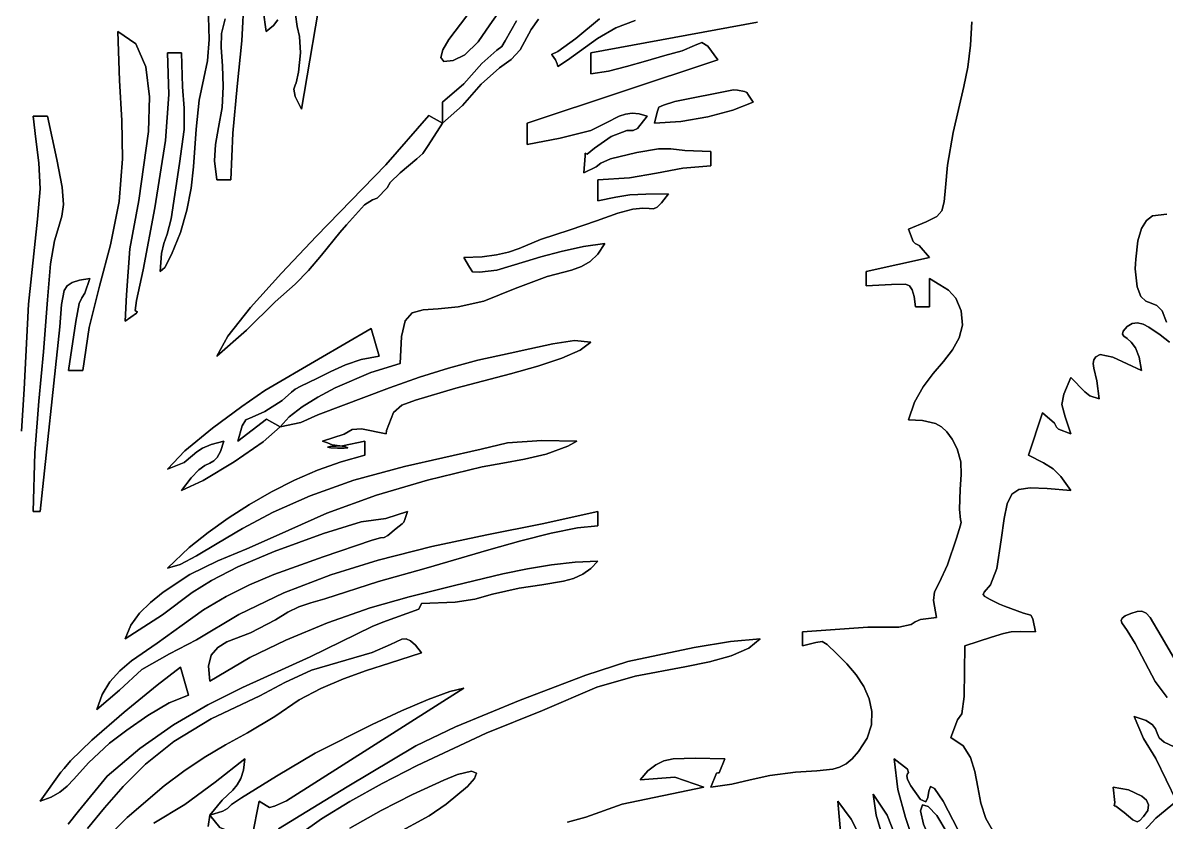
# Model space of a CAD drawing. Extents: x -7.8 to 4, y -2.2 to 5.8.
# Drawn here: x -6.3743 to -5.9861, y 4.7413 to 5.0126 of the extents above; entities that cross this region are included whole.
import ezdxf

# ---------------------------------------------------------------- set-up
doc = ezdxf.new("R2010")
doc.units = 0
doc.layers.add('LAYER_1', color=7, linetype='CONTINUOUS')

msp = doc.modelspace()

# ---------------------------------------------------------------- linework, layer by layer
at = {"layer": 'LAYER_1'}
for points in [[(-6.27215, 5.02801), (-6.27972, 4.98328), (-6.2819, 4.98752), (-6.28231, 4.99002), (-6.28186, 4.99137), (-6.28148, 4.99217), (-6.28068, 4.99578), (-6.28003, 5.00241), (-6.2804, 5.00793), (-6.28118, 5.01134), (-6.28172, 5.01541)], [(-6.29918, 5.02174), (-6.29998, 5.00652), (-6.30152, 4.99094), (-6.30301, 4.97515), (-6.30368, 4.95931), (-6.30847, 4.95931), (-6.30924, 4.9657), (-6.30886, 4.97129), (-6.30783, 4.97704), (-6.30666, 4.98389), (-6.30626, 4.99097), (-6.30658, 4.99794), (-6.307, 5.00415), (-6.30691, 5.00894), (-6.30557, 5.01393)], [(-6.2105, 5.01924), (-6.21572, 5.01191), (-6.21975, 5.00611), (-6.22423, 5.00172), (-6.22821, 4.99981), (-6.23143, 4.99948), (-6.23244, 5.0008), (-6.23171, 5.00339), (-6.22969, 5.00687), (-6.22355, 5.01492)], [(-6.31141, 5.01846), (-6.31107, 5.00694), (-6.31167, 4.99967), (-6.31291, 4.99378), (-6.31449, 4.98636), (-6.31542, 4.97652), (-6.31632, 4.96365), (-6.31721, 4.95648), (-6.31864, 4.94903), (-6.32078, 4.94145), (-6.32382, 4.93392), (-6.32609, 4.92958), (-6.32765, 4.92816), (-6.32726, 4.93425), (-6.32648, 4.93768), (-6.32536, 4.94081), (-6.32393, 4.94602), (-6.32114, 4.96482), (-6.31957, 4.97638), (-6.3195, 4.98358), (-6.32007, 4.99081), (-6.32046, 5.00244), (-6.32525, 5.00244), (-6.32474, 4.98826), (-6.3259, 4.97261), (-6.3295, 4.94982), (-6.33345, 4.92876), (-6.33571, 4.91833), (-6.33615, 4.91498), (-6.33536, 4.9144), (-6.33572, 4.91405), (-6.33963, 4.91138), (-6.33915, 4.92023), (-6.33796, 4.93592), (-6.33494, 4.95224), (-6.33169, 4.9757), (-6.33135, 4.98741), (-6.33259, 4.99769), (-6.33597, 5.00546), (-6.34202, 5.00963), (-6.34154, 4.993), (-6.3407, 4.97939), (-6.34043, 4.96646), (-6.34163, 4.95189), (-6.34451, 4.93727), (-6.34824, 4.92321), (-6.35176, 4.90917), (-6.354, 4.89461), (-6.3588, 4.89461), (-6.35628, 4.91126), (-6.35521, 4.91736), (-6.35434, 4.91929), (-6.35328, 4.92083), (-6.35161, 4.92576), (-6.35508, 4.92522), (-6.35756, 4.92444), (-6.35923, 4.9233), (-6.36027, 4.92174), (-6.3612, 4.91697), (-6.3618, 4.9094), (-6.36838, 4.84668), (-6.37078, 4.84668), (-6.37023, 4.8666), (-6.36891, 4.88413), (-6.36733, 4.9009), (-6.366, 4.91859), (-6.36492, 4.93082), (-6.36352, 4.93856), (-6.36212, 4.94341), (-6.36103, 4.94698), (-6.36056, 4.9509), (-6.36102, 4.95678), (-6.36272, 4.96624), (-6.36598, 4.98088), (-6.37078, 4.98088), (-6.36985, 4.97305), (-6.36885, 4.96504), (-6.36845, 4.95621), (-6.36932, 4.94591), (-6.37235, 4.91708), (-6.37391, 4.88826), (-6.37474, 4.87398)], [(-6.2877, 5.01356), (-6.28926, 5.01167), (-6.2917, 5.00963), (-6.29267, 5.01687)], [(-6.35893, 4.74061), (-6.35541, 4.74504), (-6.34569, 4.75689), (-6.33465, 4.76632), (-6.3232, 4.7743), (-6.31152, 4.78111), (-6.29977, 4.78704), (-6.27681, 4.7974), (-6.25576, 4.80766), (-6.2521, 4.80922), (-6.23985, 4.8136), (-6.23898, 4.81553), (-6.22749, 4.81593), (-6.22081, 4.81702), (-6.21491, 4.81866), (-6.20579, 4.82068), (-6.19808, 4.8218), (-6.19072, 4.82305), (-6.18733, 4.82403), (-6.18422, 4.82542), (-6.18144, 4.82734), (-6.17907, 4.82991), (-6.1868, 4.82958), (-6.19482, 4.82868), (-6.20302, 4.82731), (-6.21131, 4.82561), (-6.22771, 4.82166), (-6.24317, 4.81777), (-6.25643, 4.81398), (-6.27093, 4.80889), (-6.28507, 4.80309), (-6.29729, 4.79716), (-6.31087, 4.78917), (-6.31132, 4.79428), (-6.31032, 4.79796), (-6.30814, 4.80057), (-6.30503, 4.80247), (-6.29706, 4.80551), (-6.28848, 4.80992), (-6.28435, 4.81261), (-6.28056, 4.8144), (-6.27654, 4.81576), (-6.27174, 4.81714), (-6.25359, 4.82295), (-6.23741, 4.82746), (-6.21614, 4.83372), (-6.20522, 4.83675), (-6.19497, 4.83932), (-6.18604, 4.84113), (-6.17907, 4.84189), (-6.17907, 4.84668), (-6.19796, 4.84258), (-6.21678, 4.83877), (-6.23541, 4.83481), (-6.2537, 4.83026), (-6.26978, 4.82525), (-6.28567, 4.81909), (-6.30098, 4.81174), (-6.3153, 4.80319), (-6.3245, 4.79843), (-6.33393, 4.79306), (-6.34155, 4.78614), (-6.34921, 4.77958), (-6.34744, 4.78457), (-6.34474, 4.78889), (-6.34133, 4.79267), (-6.33738, 4.79605), (-6.32869, 4.8021), (-6.32022, 4.80811), (-6.31298, 4.81337), (-6.30533, 4.81791), (-6.29736, 4.82185), (-6.28915, 4.82531), (-6.27238, 4.83134), (-6.2557, 4.83703), (-6.25291, 4.8378), (-6.25165, 4.83794), (-6.25039, 4.83861), (-6.24761, 4.84094), (-6.24558, 4.84257), (-6.24491, 4.84312), (-6.24463, 4.84401), (-6.24377, 4.84668), (-6.25102, 4.8444), (-6.25948, 4.84322), (-6.27226, 4.83923), (-6.289, 4.83313), (-6.30134, 4.8279), (-6.31029, 4.82333), (-6.31687, 4.81922), (-6.32693, 4.81163), (-6.33963, 4.80355), (-6.33768, 4.8082), (-6.3347, 4.81223), (-6.33095, 4.81587), (-6.3267, 4.81937), (-6.3176, 4.8254), (-6.30809, 4.82999), (-6.29827, 4.83405), (-6.28827, 4.83846), (-6.27106, 4.84615), (-6.25423, 4.85228), (-6.23694, 4.85734), (-6.21835, 4.86184), (-6.2113, 4.86318), (-6.204, 4.86447), (-6.19661, 4.8662), (-6.18929, 4.86888), (-6.18626, 4.87065), (-6.19807, 4.8708), (-6.20974, 4.87), (-6.21871, 4.86785), (-6.2447, 4.86199), (-6.26198, 4.85738), (-6.27677, 4.85207), (-6.28928, 4.84646), (-6.29973, 4.84094), (-6.30834, 4.83589), (-6.31532, 4.83171), (-6.32088, 4.82878), (-6.32525, 4.82751), (-6.3179, 4.83454), (-6.31143, 4.83961), (-6.30456, 4.8445), (-6.29735, 4.84914), (-6.28984, 4.85344), (-6.28211, 4.85735), (-6.27422, 4.86077), (-6.26621, 4.86363), (-6.25815, 4.86585), (-6.25815, 4.87065), (-6.26581, 4.86896), (-6.26997, 4.86879), (-6.27091, 4.86858), (-6.26971, 4.86837), (-6.26744, 4.86824), (-6.26519, 4.86822), (-6.26403, 4.86837), (-6.26504, 4.86875), (-6.26928, 4.86941), (-6.27092, 4.86998), (-6.27253, 4.87065), (-6.26524, 4.87303), (-6.26245, 4.87461), (-6.25931, 4.8748), (-6.25096, 4.87304), (-6.25083, 4.87424), (-6.24848, 4.88028), (-6.24559, 4.88278), (-6.24095, 4.88448), (-6.22736, 4.88863), (-6.20873, 4.89346), (-6.19948, 4.89606), (-6.19133, 4.89873), (-6.18507, 4.90145), (-6.18147, 4.90419), (-6.18696, 4.90474), (-6.19435, 4.90365), (-6.20215, 4.9019), (-6.20884, 4.90042), (-6.21978, 4.89812), (-6.22982, 4.89541), (-6.23962, 4.89227), (-6.24983, 4.88869), (-6.27419, 4.8795), (-6.27991, 4.87695), (-6.28691, 4.87544), (-6.28386, 4.87885), (-6.2795, 4.88226), (-6.27418, 4.88557), (-6.26828, 4.88867), (-6.2562, 4.89385), (-6.24617, 4.897), (-6.24578, 4.90607), (-6.24449, 4.91146), (-6.24211, 4.91418), (-6.23844, 4.91521), (-6.2333, 4.91556), (-6.22648, 4.9162), (-6.21782, 4.91815), (-6.20711, 4.92239), (-6.19626, 4.92652), (-6.18802, 4.92869), (-6.18467, 4.92986), (-6.18172, 4.93154), (-6.17908, 4.93406), (-6.17667, 4.93774), (-6.184, 4.93669), (-6.19155, 4.93499), (-6.19841, 4.93311), (-6.20369, 4.93154), (-6.21333, 4.92861), (-6.21925, 4.92791), (-6.22161, 4.92811), (-6.22264, 4.92965), (-6.2246, 4.93295), (-6.2184, 4.93317), (-6.21346, 4.9338), (-6.20941, 4.93477), (-6.20583, 4.93601), (-6.19856, 4.93904), (-6.18847, 4.94235), (-6.1795, 4.94536), (-6.17226, 4.94803), (-6.16722, 4.94929), (-6.16386, 4.94963), (-6.1617, 4.94953), (-6.16024, 4.94948), (-6.15899, 4.94997), (-6.15744, 4.95149), (-6.15511, 4.95452), (-6.16283, 4.95447), (-6.16818, 4.95418), (-6.17298, 4.95346), (-6.17907, 4.95212), (-6.17907, 4.95931), (-6.16838, 4.96002), (-6.15913, 4.96159), (-6.15026, 4.96322), (-6.14073, 4.9641), (-6.14073, 4.9689), (-6.14958, 4.96924), (-6.15431, 4.9698), (-6.15853, 4.96981), (-6.16586, 4.96856), (-6.17478, 4.96638), (-6.17802, 4.96498), (-6.17967, 4.96365), (-6.18386, 4.96171), (-6.18342, 4.96747), (-6.18339, 4.96839), (-6.18268, 4.96805), (-6.18019, 4.97002), (-6.17456, 4.97398), (-6.16927, 4.97603), (-6.1671, 4.97601), (-6.16559, 4.9767), (-6.1623, 4.98088), (-6.16502, 4.98172), (-6.16745, 4.98192), (-6.16969, 4.98159), (-6.17183, 4.98086), (-6.17622, 4.97861), (-6.18144, 4.97609), (-6.19191, 4.97338), (-6.20304, 4.97129), (-6.20304, 4.97848), (-6.13833, 5.00005), (-6.14171, 5.00468), (-6.14381, 5.00585), (-6.14622, 5.00488), (-6.15051, 5.00307), (-6.15635, 5.00144), (-6.16295, 4.9996), (-6.16931, 4.99774), (-6.17547, 4.99618), (-6.18147, 4.99526), (-6.18147, 5.00244), (-6.12483, 5.01282)], [(-6.19923, 5.01384), (-6.20174, 5.01026), (-6.20548, 5.00342), (-6.20855, 5.00014), (-6.21245, 4.99728), (-6.21869, 4.99174), (-6.22506, 4.98456), (-6.23179, 4.97848), (-6.23179, 4.97848), (-6.23179, 4.98567), (-6.22461, 4.99183), (-6.21848, 4.99872), (-6.21337, 5.00335), (-6.21174, 5.00451), (-6.21055, 5.00642), (-6.20672, 5.01331)], [(-6.16646, 5.01335), (-6.17294, 5.01091), (-6.17915, 5.00727), (-6.18938, 4.99991), (-6.19272, 4.9978), (-6.19285, 4.99861), (-6.19345, 5.00005), (-6.19461, 5.00166), (-6.19486, 5.0018), (-6.19269, 5.00287), (-6.18657, 5.00727), (-6.17851, 5.01388)], [(-6.05215, 5.01294), (-6.05257, 5.005), (-6.05349, 4.99757), (-6.05487, 4.99094), (-6.05848, 4.97541), (-6.06032, 4.96427), (-6.06109, 4.95669), (-6.06149, 4.95182), (-6.06224, 4.94881), (-6.06404, 4.94683), (-6.0676, 4.94502), (-6.07363, 4.94254), (-6.07203, 4.93837), (-6.07132, 4.9377), (-6.06996, 4.93706), (-6.06644, 4.93295), (-6.07722, 4.93056), (-6.08801, 4.92816), (-6.08801, 4.92337), (-6.07941, 4.92381), (-6.07461, 4.92394), (-6.07323, 4.92334), (-6.07232, 4.92199), (-6.07171, 4.91968), (-6.07124, 4.91618), (-6.06644, 4.91618), (-6.06644, 4.92576), (-6.063, 4.92371), (-6.06001, 4.92181), (-6.05757, 4.91917), (-6.05578, 4.91487), (-6.0553, 4.90997), (-6.05641, 4.90563), (-6.0587, 4.90161), (-6.06177, 4.89767), (-6.0652, 4.89356), (-6.06859, 4.88905), (-6.07154, 4.88389), (-6.07363, 4.87783), (-6.06881, 4.87764), (-6.06447, 4.87661), (-6.06246, 4.87546), (-6.06056, 4.87374), (-6.05877, 4.87129), (-6.05707, 4.86801), (-6.05581, 4.8636), (-6.05571, 4.85925), (-6.05609, 4.85415), (-6.05626, 4.84752), (-6.05597, 4.84388), (-6.05571, 4.84311), (-6.056, 4.84207), (-6.05737, 4.83763), (-6.06041, 4.82862), (-6.06318, 4.82247), (-6.06476, 4.81943), (-6.06508, 4.81651), (-6.06405, 4.81074), (-6.06954, 4.81002), (-6.07135, 4.80926), (-6.07273, 4.80843), (-6.07689, 4.80748), (-6.08742, 4.80748), (-6.10957, 4.80594), (-6.10957, 4.80115), (-6.1051, 4.80228), (-6.10298, 4.8026), (-6.10128, 4.80154), (-6.09804, 4.7985), (-6.0945, 4.79501), (-6.09135, 4.79126), (-6.08878, 4.7873), (-6.08696, 4.78314), (-6.08605, 4.77881), (-6.08623, 4.77437), (-6.08767, 4.76982), (-6.09054, 4.76522), (-6.0927, 4.76281), (-6.09482, 4.76111), (-6.09699, 4.75998), (-6.09931, 4.75929), (-6.10479, 4.7587), (-6.11202, 4.75826), (-6.12065, 4.75711), (-6.12734, 4.75565), (-6.13355, 4.75423), (-6.14073, 4.75322), (-6.13881, 4.75796), (-6.13833, 4.75802), (-6.13786, 4.75807), (-6.13594, 4.76281), (-6.14607, 4.76304), (-6.15357, 4.76281), (-6.15665, 4.76211), (-6.15944, 4.76079), (-6.16208, 4.75869), (-6.16469, 4.75562), (-6.15291, 4.75654), (-6.14313, 4.75322), (-6.17084, 4.74739), (-6.18321, 4.74298), (-6.18941, 4.74126)], [(-5.98598, 4.911), (-5.98747, 4.91485), (-5.98926, 4.91668), (-5.99119, 4.91746), (-5.99306, 4.91813), (-5.9947, 4.91966), (-5.99594, 4.923), (-5.99661, 4.92911), (-5.99656, 4.93076), (-5.99645, 4.93239), (-5.99645, 4.93239), (-5.99572, 4.93854), (-5.99449, 4.94281), (-5.99283, 4.94554), (-5.9908, 4.94704), (-5.98586, 4.94769)], [(-6.04459, 4.73783), (-6.04739, 4.7425), (-6.04903, 4.74772), (-6.05006, 4.75315), (-6.05104, 4.75844), (-6.05253, 4.76324), (-6.05508, 4.76721), (-6.05925, 4.77), (-6.05693, 4.77597), (-6.05546, 4.77805), (-6.05469, 4.78389), (-6.05446, 4.80115), (-6.04545, 4.80404), (-6.04133, 4.8053), (-6.03872, 4.80585), (-6.03574, 4.80597), (-6.0305, 4.80594), (-6.03144, 4.81029), (-6.03211, 4.8116), (-6.0346, 4.81226), (-6.041, 4.81461), (-6.04269, 4.81533), (-6.04594, 4.81685), (-6.0477, 4.81786), (-6.04827, 4.81861), (-6.04794, 4.81937), (-6.04579, 4.82188), (-6.04365, 4.82743), (-6.04214, 4.83717), (-6.04111, 4.84437), (-6.04007, 4.84938), (-6.03857, 4.85256), (-6.03613, 4.85424), (-6.03229, 4.85479), (-6.02657, 4.85455), (-6.01852, 4.85387), (-6.02187, 4.85856), (-6.02454, 4.86123), (-6.02779, 4.86322), (-6.03289, 4.86585), (-6.0281, 4.88023), (-6.024, 4.87671), (-6.02335, 4.87536), (-6.02268, 4.87465), (-6.01852, 4.87304), (-6.02044, 4.87881), (-6.02152, 4.883), (-6.02091, 4.88652), (-6.01852, 4.89221), (-6.0138, 4.88734), (-6.01208, 4.88594), (-6.00893, 4.88502), (-6.00966, 4.89109), (-6.01068, 4.8954), (-6.0109, 4.89699), (-6.01072, 4.89826), (-6.00998, 4.89926), (-6.00852, 4.9), (-6.0042, 4.89916), (-5.99455, 4.89461), (-5.99532, 4.89915), (-5.99656, 4.90225), (-5.998, 4.90423), (-5.99939, 4.90545), (-6.00048, 4.90624), (-6.00101, 4.90696), (-6.00071, 4.90794), (-5.99933, 4.90953), (-5.99769, 4.91057), (-5.99588, 4.91076), (-5.99396, 4.91028), (-5.992, 4.90931), (-5.98819, 4.90664), (-5.98496, 4.90419)], [(-5.9811, 4.79304), (-5.98779, 4.80447), (-5.99156, 4.81073), (-5.99296, 4.81226), (-5.99436, 4.81291), (-5.99601, 4.81282), (-5.99815, 4.81212), (-6.00005, 4.81128), (-6.00111, 4.81054), (-6.00143, 4.80978), (-6.00117, 4.80889), (-5.99933, 4.80631), (-5.99662, 4.8019), (-5.98984, 4.78909), (-5.98576, 4.78358)], [(-6.35081, 4.73086), (-6.33894, 4.74283), (-6.32631, 4.75365), (-6.31965, 4.75861), (-6.31274, 4.76325), (-6.30555, 4.76757), (-6.29807, 4.77157), (-6.28874, 4.77721), (-6.28053, 4.7828), (-6.27314, 4.78667), (-6.26544, 4.78997), (-6.25761, 4.79278), (-6.24981, 4.7952), (-6.23898, 4.79876), (-6.241, 4.80132), (-6.24267, 4.80284), (-6.24416, 4.80347), (-6.24567, 4.80338), (-6.2495, 4.80162), (-6.25568, 4.79884), (-6.27629, 4.79293), (-6.28533, 4.78864), (-6.29386, 4.78414), (-6.31035, 4.77641), (-6.32303, 4.76864), (-6.33272, 4.76093), (-6.34029, 4.75339), (-6.34656, 4.74611), (-6.35237, 4.7392)], [(-6.28033, 4.73706), (-6.27287, 4.74244), (-6.26332, 4.74831), (-6.25231, 4.75441), (-6.24049, 4.76048), (-6.21696, 4.77147), (-6.19789, 4.77923), (-6.17941, 4.78711), (-6.16637, 4.79086), (-6.14954, 4.79399), (-6.14122, 4.79572), (-6.13378, 4.79779), (-6.12783, 4.80034), (-6.12395, 4.80355), (-6.13405, 4.80266), (-6.14639, 4.80054), (-6.15876, 4.79799), (-6.16892, 4.79579), (-6.18319, 4.79118), (-6.20541, 4.7827), (-6.2274, 4.7736), (-6.24093, 4.76716), (-6.26422, 4.7533), (-6.28746, 4.73907)], [(-5.98343, 4.76683), (-5.98676, 4.76841), (-5.98845, 4.76994), (-5.98921, 4.77145), (-5.98974, 4.77293), (-5.99074, 4.77437), (-5.99291, 4.77579), (-5.99695, 4.77719), (-5.99383, 4.76974), (-5.98961, 4.76295), (-5.98257, 4.74843), (-5.98968, 4.74266), (-5.99622, 4.73554)], [(-6.31139, 4.73977), (-6.31087, 4.74364), (-6.30663, 4.74872), (-6.30302, 4.75215), (-6.30154, 4.75392), (-6.30034, 4.75611), (-6.29944, 4.75898), (-6.29889, 4.76281), (-6.30904, 4.75485), (-6.31931, 4.74729), (-6.32983, 4.74094)], [(-6.07152, 4.73369), (-6.07461, 4.74285), (-6.0772, 4.7524), (-6.07843, 4.76281), (-6.07394, 4.75927), (-6.07356, 4.75814), (-6.07394, 4.75774), (-6.07421, 4.75705), (-6.07398, 4.75578), (-6.07287, 4.75363), (-6.06952, 4.74902), (-6.06778, 4.74819), (-6.06706, 4.74963), (-6.06673, 4.75186), (-6.06617, 4.75339), (-6.06476, 4.75272), (-6.06187, 4.74837), (-6.05691, 4.73884)], [(-6.2597, 4.73081), (-6.23633, 4.74339), (-6.23056, 4.74743), (-6.22336, 4.75344), (-6.22095, 4.7561), (-6.22024, 4.75796), (-6.22194, 4.75857), (-6.22671, 4.7575), (-6.23137, 4.75556), (-6.24204, 4.75066), (-6.25271, 4.74523), (-6.26326, 4.73927)], [(-6.09658, 4.73672), (-6.09759, 4.74843), (-6.09307, 4.74236), (-6.08748, 4.73155)], [(-6.08269, 4.73717), (-6.08455, 4.74371), (-6.08561, 4.75083), (-6.08082, 4.74364), (-6.07815, 4.73672)]]:
    msp.add_lwpolyline(points, dxfattribs=at)
at = {"layer": 'LAYER_1', "color": 7}
for points in [[(-6.28172, 5.01541), (-6.28118, 5.01134), (-6.2804, 5.00793), (-6.28003, 5.00241), (-6.28068, 4.99578), (-6.28148, 4.99217), (-6.28186, 4.99137), (-6.28231, 4.99002), (-6.2819, 4.98752), (-6.27972, 4.98328), (-6.27215, 5.02801)], [(-6.30557, 5.01393), (-6.30691, 5.00894), (-6.307, 5.00415), (-6.30658, 4.99794), (-6.30626, 4.99097), (-6.30666, 4.98389), (-6.30783, 4.97704), (-6.30886, 4.97129), (-6.30924, 4.9657), (-6.30847, 4.95931), (-6.30368, 4.95931), (-6.30301, 4.97515), (-6.30152, 4.99094), (-6.29998, 5.00652), (-6.29918, 5.02174)], [(-6.22355, 5.01492), (-6.22969, 5.00687), (-6.23171, 5.00339), (-6.23244, 5.0008), (-6.23143, 4.99948), (-6.22821, 4.99981), (-6.22423, 5.00172), (-6.21975, 5.00611), (-6.21572, 5.01191), (-6.2105, 5.01924)], [(-6.37474, 4.87398), (-6.37391, 4.88826), (-6.37235, 4.91708), (-6.36932, 4.94591), (-6.36845, 4.95621), (-6.36885, 4.96504), (-6.36985, 4.97305), (-6.37078, 4.98088), (-6.36598, 4.98088), (-6.36272, 4.96624), (-6.36102, 4.95678), (-6.36056, 4.9509), (-6.36103, 4.94698), (-6.36212, 4.94341), (-6.36352, 4.93856), (-6.36492, 4.93082), (-6.366, 4.91859), (-6.36733, 4.9009), (-6.36891, 4.88413), (-6.37023, 4.8666), (-6.37078, 4.84668), (-6.36838, 4.84668), (-6.3618, 4.9094), (-6.3612, 4.91697), (-6.36027, 4.92174), (-6.35923, 4.9233), (-6.35756, 4.92444), (-6.35508, 4.92522), (-6.35161, 4.92576), (-6.35328, 4.92083), (-6.35434, 4.91929), (-6.35521, 4.91736), (-6.35628, 4.91126), (-6.3588, 4.89461), (-6.354, 4.89461), (-6.35176, 4.90917), (-6.34824, 4.92321), (-6.34451, 4.93727), (-6.34163, 4.95189), (-6.34043, 4.96646), (-6.3407, 4.97939), (-6.34154, 4.993), (-6.34202, 5.00963), (-6.33597, 5.00546), (-6.33259, 4.99769), (-6.33135, 4.98741), (-6.33169, 4.9757), (-6.33494, 4.95224), (-6.33796, 4.93592), (-6.33915, 4.92023), (-6.33963, 4.91138), (-6.33572, 4.91405), (-6.33536, 4.9144), (-6.33615, 4.91498), (-6.33571, 4.91833), (-6.33345, 4.92876), (-6.3295, 4.94982), (-6.3259, 4.97261), (-6.32474, 4.98826), (-6.32525, 5.00244), (-6.32046, 5.00244), (-6.32007, 4.99081), (-6.3195, 4.98358), (-6.31957, 4.97638), (-6.32114, 4.96482), (-6.32393, 4.94602), (-6.32536, 4.94081), (-6.32648, 4.93768), (-6.32726, 4.93425), (-6.32765, 4.92816), (-6.32609, 4.92958), (-6.32382, 4.93392), (-6.32078, 4.94145), (-6.31864, 4.94903), (-6.31721, 4.95648), (-6.31632, 4.96365), (-6.31542, 4.97652), (-6.31449, 4.98636), (-6.31291, 4.99378), (-6.31167, 4.99967), (-6.31107, 5.00694), (-6.31141, 5.01846)], [(-6.29267, 5.01687), (-6.2917, 5.00963), (-6.28926, 5.01167), (-6.2877, 5.01356)], [(-6.12483, 5.01282), (-6.18147, 5.00244), (-6.18147, 4.99526), (-6.17547, 4.99618), (-6.16931, 4.99774), (-6.16295, 4.9996), (-6.15635, 5.00144), (-6.15051, 5.00307), (-6.14622, 5.00488), (-6.14381, 5.00585), (-6.14171, 5.00468), (-6.13833, 5.00005), (-6.20304, 4.97848), (-6.20304, 4.97129), (-6.19191, 4.97338), (-6.18144, 4.97609), (-6.17622, 4.97861), (-6.17183, 4.98086), (-6.16969, 4.98159), (-6.16745, 4.98192), (-6.16502, 4.98172), (-6.1623, 4.98088), (-6.16559, 4.9767), (-6.1671, 4.97601), (-6.16927, 4.97603), (-6.17456, 4.97398), (-6.18019, 4.97002), (-6.18268, 4.96805), (-6.18339, 4.96839), (-6.18342, 4.96747), (-6.18386, 4.96171), (-6.17967, 4.96365), (-6.17802, 4.96498), (-6.17478, 4.96638), (-6.16586, 4.96856), (-6.15853, 4.96981), (-6.15431, 4.9698), (-6.14958, 4.96924), (-6.14073, 4.9689), (-6.14073, 4.9641), (-6.15026, 4.96322), (-6.15913, 4.96159), (-6.16838, 4.96002), (-6.17907, 4.95931), (-6.17907, 4.95212), (-6.17298, 4.95346), (-6.16818, 4.95418), (-6.16283, 4.95447), (-6.15511, 4.95452), (-6.15744, 4.95149), (-6.15899, 4.94997), (-6.16024, 4.94948), (-6.1617, 4.94953), (-6.16386, 4.94963), (-6.16722, 4.94929), (-6.17226, 4.94803), (-6.1795, 4.94536), (-6.18847, 4.94235), (-6.19856, 4.93904), (-6.20583, 4.93601), (-6.20941, 4.93477), (-6.21346, 4.9338), (-6.2184, 4.93317), (-6.2246, 4.93295), (-6.22264, 4.92965), (-6.22161, 4.92811), (-6.21925, 4.92791), (-6.21333, 4.92861), (-6.20369, 4.93154), (-6.19841, 4.93311), (-6.19155, 4.93499), (-6.184, 4.93669), (-6.17667, 4.93774), (-6.17908, 4.93406), (-6.18172, 4.93154), (-6.18467, 4.92986), (-6.18802, 4.92869), (-6.19626, 4.92652), (-6.20711, 4.92239), (-6.21782, 4.91815), (-6.22648, 4.9162), (-6.2333, 4.91556), (-6.23844, 4.91521), (-6.24211, 4.91418), (-6.24449, 4.91146), (-6.24578, 4.90607), (-6.24617, 4.897), (-6.2562, 4.89385), (-6.26828, 4.88867), (-6.27418, 4.88557), (-6.2795, 4.88226), (-6.28386, 4.87885), (-6.28691, 4.87544), (-6.27991, 4.87695), (-6.27419, 4.8795), (-6.24983, 4.88869), (-6.23962, 4.89227), (-6.22982, 4.89541), (-6.21978, 4.89812), (-6.20884, 4.90042), (-6.20215, 4.9019), (-6.19435, 4.90365), (-6.18696, 4.90474), (-6.18147, 4.90419), (-6.18507, 4.90145), (-6.19133, 4.89873), (-6.19948, 4.89606), (-6.20873, 4.89346), (-6.22736, 4.88863), (-6.24095, 4.88448), (-6.24559, 4.88278), (-6.24848, 4.88028), (-6.25083, 4.87424), (-6.25096, 4.87304), (-6.25931, 4.8748), (-6.26245, 4.87461), (-6.26524, 4.87303), (-6.27253, 4.87065), (-6.27092, 4.86998), (-6.26928, 4.86941), (-6.26504, 4.86875), (-6.26403, 4.86837), (-6.26519, 4.86822), (-6.26744, 4.86824), (-6.26971, 4.86837), (-6.27091, 4.86858), (-6.26997, 4.86879), (-6.26581, 4.86896), (-6.25815, 4.87065), (-6.25815, 4.86585), (-6.26621, 4.86363), (-6.27422, 4.86077), (-6.28211, 4.85735), (-6.28984, 4.85344), (-6.29735, 4.84914), (-6.30456, 4.8445), (-6.31143, 4.83961), (-6.3179, 4.83454), (-6.32525, 4.82751), (-6.32088, 4.82878), (-6.31532, 4.83171), (-6.30834, 4.83589), (-6.29973, 4.84094), (-6.28928, 4.84646), (-6.27677, 4.85207), (-6.26198, 4.85738), (-6.2447, 4.86199), (-6.21871, 4.86785), (-6.20974, 4.87), (-6.19807, 4.8708), (-6.18626, 4.87065), (-6.18929, 4.86888), (-6.19661, 4.8662), (-6.204, 4.86447), (-6.2113, 4.86318), (-6.21835, 4.86184), (-6.23694, 4.85734), (-6.25423, 4.85228), (-6.27106, 4.84615), (-6.28827, 4.83846), (-6.29827, 4.83405), (-6.30809, 4.82999), (-6.3176, 4.8254), (-6.3267, 4.81937), (-6.33095, 4.81587), (-6.3347, 4.81223), (-6.33768, 4.8082), (-6.33963, 4.80355), (-6.32693, 4.81163), (-6.31687, 4.81922), (-6.31029, 4.82333), (-6.30134, 4.8279), (-6.289, 4.83313), (-6.27226, 4.83923), (-6.25948, 4.84322), (-6.25102, 4.8444), (-6.24377, 4.84668), (-6.24463, 4.84401), (-6.24491, 4.84312), (-6.24558, 4.84257), (-6.24761, 4.84094), (-6.25039, 4.83861), (-6.25165, 4.83794), (-6.25291, 4.8378), (-6.2557, 4.83703), (-6.27238, 4.83134), (-6.28915, 4.82531), (-6.29736, 4.82185), (-6.30533, 4.81791), (-6.31298, 4.81337), (-6.32022, 4.80811), (-6.32869, 4.8021), (-6.33738, 4.79605), (-6.34133, 4.79267), (-6.34474, 4.78889), (-6.34744, 4.78457), (-6.34921, 4.77958), (-6.34155, 4.78614), (-6.33393, 4.79306), (-6.3245, 4.79843), (-6.3153, 4.80319), (-6.30098, 4.81174), (-6.28567, 4.81909), (-6.26978, 4.82525), (-6.2537, 4.83026), (-6.23541, 4.83481), (-6.21678, 4.83877), (-6.19796, 4.84258), (-6.17907, 4.84668), (-6.17907, 4.84189), (-6.18604, 4.84113), (-6.19497, 4.83932), (-6.20522, 4.83675), (-6.21614, 4.83372), (-6.23741, 4.82746), (-6.25359, 4.82295), (-6.27174, 4.81714), (-6.27654, 4.81576), (-6.28056, 4.8144), (-6.28435, 4.81261), (-6.28848, 4.80992), (-6.29706, 4.80551), (-6.30503, 4.80247), (-6.30814, 4.80057), (-6.31032, 4.79796), (-6.31132, 4.79428), (-6.31087, 4.78917), (-6.29729, 4.79716), (-6.28507, 4.80309), (-6.27093, 4.80889), (-6.25643, 4.81398), (-6.24317, 4.81777), (-6.22771, 4.82166), (-6.21131, 4.82561), (-6.20302, 4.82731), (-6.19482, 4.82868), (-6.1868, 4.82958), (-6.17907, 4.82991), (-6.18144, 4.82734), (-6.18422, 4.82542), (-6.18733, 4.82403), (-6.19072, 4.82305), (-6.19808, 4.8218), (-6.20579, 4.82068), (-6.21491, 4.81866), (-6.22081, 4.81702), (-6.22749, 4.81593), (-6.23898, 4.81553), (-6.23985, 4.8136), (-6.2521, 4.80922), (-6.25576, 4.80766), (-6.27681, 4.7974), (-6.29977, 4.78704), (-6.31152, 4.78111), (-6.3232, 4.7743), (-6.33465, 4.76632), (-6.34569, 4.75689), (-6.35541, 4.74504), (-6.35893, 4.74061)], [(-6.20672, 5.01331), (-6.21055, 5.00642), (-6.21174, 5.00451), (-6.21337, 5.00335), (-6.21848, 4.99872), (-6.22461, 4.99183), (-6.23179, 4.98567), (-6.23179, 4.97848), (-6.23179, 4.97848), (-6.22506, 4.98456), (-6.21869, 4.99174), (-6.21245, 4.99728), (-6.20855, 5.00014), (-6.20548, 5.00342), (-6.20174, 5.01026), (-6.19923, 5.01384)], [(-6.17851, 5.01388), (-6.18657, 5.00727), (-6.19269, 5.00287), (-6.19486, 5.0018), (-6.19461, 5.00166), (-6.19345, 5.00005), (-6.19285, 4.99861), (-6.19272, 4.9978), (-6.18938, 4.99991), (-6.17915, 5.00727), (-6.17294, 5.01091), (-6.16646, 5.01335)], [(-6.18941, 4.74126), (-6.18321, 4.74298), (-6.17084, 4.74739), (-6.14313, 4.75322), (-6.15291, 4.75654), (-6.16469, 4.75562), (-6.16208, 4.75869), (-6.15944, 4.76079), (-6.15665, 4.76211), (-6.15357, 4.76281), (-6.14607, 4.76304), (-6.13594, 4.76281), (-6.13786, 4.75807), (-6.13833, 4.75802), (-6.13881, 4.75796), (-6.14073, 4.75322), (-6.13355, 4.75423), (-6.12734, 4.75565), (-6.12065, 4.75711), (-6.11202, 4.75826), (-6.10479, 4.7587), (-6.09931, 4.75929), (-6.09699, 4.75998), (-6.09482, 4.76111), (-6.0927, 4.76281), (-6.09054, 4.76522), (-6.08767, 4.76982), (-6.08623, 4.77437), (-6.08605, 4.77881), (-6.08696, 4.78314), (-6.08878, 4.7873), (-6.09135, 4.79126), (-6.0945, 4.79501), (-6.09804, 4.7985), (-6.10128, 4.80154), (-6.10298, 4.8026), (-6.1051, 4.80228), (-6.10957, 4.80115), (-6.10957, 4.80594), (-6.08742, 4.80748), (-6.07689, 4.80748), (-6.07273, 4.80843), (-6.07135, 4.80926), (-6.06954, 4.81002), (-6.06405, 4.81074), (-6.06508, 4.81651), (-6.06476, 4.81943), (-6.06318, 4.82247), (-6.06041, 4.82862), (-6.05737, 4.83763), (-6.056, 4.84207), (-6.05571, 4.84311), (-6.05597, 4.84388), (-6.05626, 4.84752), (-6.05609, 4.85415), (-6.05571, 4.85925), (-6.05581, 4.8636), (-6.05707, 4.86801), (-6.05877, 4.87129), (-6.06056, 4.87374), (-6.06246, 4.87546), (-6.06447, 4.87661), (-6.06881, 4.87764), (-6.07363, 4.87783), (-6.07154, 4.88389), (-6.06859, 4.88905), (-6.0652, 4.89356), (-6.06177, 4.89767), (-6.0587, 4.90161), (-6.05641, 4.90563), (-6.0553, 4.90997), (-6.05578, 4.91487), (-6.05757, 4.91917), (-6.06001, 4.92181), (-6.063, 4.92371), (-6.06644, 4.92576), (-6.06644, 4.91618), (-6.07124, 4.91618), (-6.07171, 4.91968), (-6.07232, 4.92199), (-6.07323, 4.92334), (-6.07461, 4.92394), (-6.07941, 4.92381), (-6.08801, 4.92337), (-6.08801, 4.92816), (-6.07722, 4.93056), (-6.06644, 4.93295), (-6.06996, 4.93706), (-6.07132, 4.9377), (-6.07203, 4.93837), (-6.07363, 4.94254), (-6.0676, 4.94502), (-6.06404, 4.94683), (-6.06224, 4.94881), (-6.06149, 4.95182), (-6.06109, 4.95669), (-6.06032, 4.96427), (-6.05848, 4.97541), (-6.05487, 4.99094), (-6.05349, 4.99757), (-6.05257, 5.005), (-6.05215, 5.01294)], [(-5.98586, 4.94769), (-5.9908, 4.94704), (-5.99283, 4.94554), (-5.99449, 4.94281), (-5.99572, 4.93854), (-5.99645, 4.93239), (-5.99656, 4.93076), (-5.99661, 4.92911), (-5.99594, 4.923), (-5.9947, 4.91966), (-5.99306, 4.91813), (-5.99119, 4.91746), (-5.98926, 4.91668), (-5.98747, 4.91485), (-5.98598, 4.911)], [(-5.98496, 4.90419), (-5.98819, 4.90664), (-5.992, 4.90931), (-5.99396, 4.91028), (-5.99588, 4.91076), (-5.99769, 4.91057), (-5.99933, 4.90953), (-6.00071, 4.90794), (-6.00101, 4.90696), (-6.00048, 4.90624), (-5.99939, 4.90545), (-5.998, 4.90423), (-5.99656, 4.90225), (-5.99532, 4.89915), (-5.99455, 4.89461), (-6.0042, 4.89916), (-6.00852, 4.9), (-6.00998, 4.89926), (-6.01072, 4.89826), (-6.0109, 4.89699), (-6.01068, 4.8954), (-6.00966, 4.89109), (-6.00893, 4.88502), (-6.01208, 4.88594), (-6.0138, 4.88734), (-6.01852, 4.89221), (-6.02091, 4.88652), (-6.02152, 4.883), (-6.02044, 4.87881), (-6.01852, 4.87304), (-6.02268, 4.87465), (-6.02335, 4.87536), (-6.024, 4.87671), (-6.0281, 4.88023), (-6.03289, 4.86585), (-6.02779, 4.86322), (-6.02454, 4.86123), (-6.02187, 4.85856), (-6.01852, 4.85387), (-6.02657, 4.85455), (-6.03229, 4.85479), (-6.03613, 4.85424), (-6.03857, 4.85256), (-6.04007, 4.84938), (-6.04111, 4.84437), (-6.04214, 4.83717), (-6.04365, 4.82743), (-6.04579, 4.82188), (-6.04794, 4.81937), (-6.04827, 4.81861), (-6.0477, 4.81786), (-6.04594, 4.81685), (-6.04269, 4.81533), (-6.041, 4.81461), (-6.0346, 4.81226), (-6.03211, 4.8116), (-6.03144, 4.81029), (-6.0305, 4.80594), (-6.03574, 4.80597), (-6.03872, 4.80585), (-6.04133, 4.8053), (-6.04545, 4.80404), (-6.05446, 4.80115), (-6.05469, 4.78389), (-6.05546, 4.77805), (-6.05693, 4.77597), (-6.05925, 4.77), (-6.05508, 4.76721), (-6.05253, 4.76324), (-6.05104, 4.75844), (-6.05006, 4.75315), (-6.04903, 4.74772), (-6.04739, 4.7425), (-6.04459, 4.73783)], [(-5.98576, 4.78358), (-5.98984, 4.78909), (-5.99662, 4.8019), (-5.99933, 4.80631), (-6.00117, 4.80889), (-6.00143, 4.80978), (-6.00111, 4.81054), (-6.00005, 4.81128), (-5.99815, 4.81212), (-5.99601, 4.81282), (-5.99436, 4.81291), (-5.99296, 4.81226), (-5.99156, 4.81073), (-5.98779, 4.80447), (-5.9811, 4.79304)], [(-6.35237, 4.7392), (-6.34656, 4.74611), (-6.34029, 4.75339), (-6.33272, 4.76093), (-6.32303, 4.76864), (-6.31035, 4.77641), (-6.29386, 4.78414), (-6.28533, 4.78864), (-6.27629, 4.79293), (-6.25568, 4.79884), (-6.2495, 4.80162), (-6.24567, 4.80338), (-6.24416, 4.80347), (-6.24267, 4.80284), (-6.241, 4.80132), (-6.23898, 4.79876), (-6.24981, 4.7952), (-6.25761, 4.79278), (-6.26544, 4.78997), (-6.27314, 4.78667), (-6.28053, 4.7828), (-6.28874, 4.77721), (-6.29807, 4.77157), (-6.30555, 4.76757), (-6.31274, 4.76325), (-6.31965, 4.75861), (-6.32631, 4.75365), (-6.33894, 4.74283), (-6.35081, 4.73086)], [(-6.28746, 4.73907), (-6.26422, 4.7533), (-6.24093, 4.76716), (-6.2274, 4.7736), (-6.20541, 4.7827), (-6.18319, 4.79118), (-6.16892, 4.79579), (-6.15876, 4.79799), (-6.14639, 4.80054), (-6.13405, 4.80266), (-6.12395, 4.80355), (-6.12783, 4.80034), (-6.13378, 4.79779), (-6.14122, 4.79572), (-6.14954, 4.79399), (-6.16637, 4.79086), (-6.17941, 4.78711), (-6.19789, 4.77923), (-6.21696, 4.77147), (-6.24049, 4.76048), (-6.25231, 4.75441), (-6.26332, 4.74831), (-6.27287, 4.74244), (-6.28033, 4.73706)], [(-5.99622, 4.73554), (-5.98968, 4.74266), (-5.98257, 4.74843), (-5.98961, 4.76295), (-5.99383, 4.76974), (-5.99695, 4.77719), (-5.99291, 4.77579), (-5.99074, 4.77437), (-5.98974, 4.77293), (-5.98921, 4.77145), (-5.98845, 4.76994), (-5.98676, 4.76841), (-5.98343, 4.76683)], [(-6.32983, 4.74094), (-6.31931, 4.74729), (-6.30904, 4.75485), (-6.29889, 4.76281), (-6.29944, 4.75898), (-6.30034, 4.75611), (-6.30154, 4.75392), (-6.30302, 4.75215), (-6.30663, 4.74872), (-6.31087, 4.74364), (-6.31139, 4.73977)], [(-6.05691, 4.73884), (-6.06187, 4.74837), (-6.06476, 4.75272), (-6.06617, 4.75339), (-6.06673, 4.75186), (-6.06706, 4.74963), (-6.06778, 4.74819), (-6.06952, 4.74902), (-6.07287, 4.75363), (-6.07398, 4.75578), (-6.07421, 4.75705), (-6.07394, 4.75774), (-6.07356, 4.75814), (-6.07394, 4.75927), (-6.07843, 4.76281), (-6.0772, 4.7524), (-6.07461, 4.74285), (-6.07152, 4.73369)], [(-6.26326, 4.73927), (-6.25271, 4.74523), (-6.24204, 4.75066), (-6.23137, 4.75556), (-6.22671, 4.7575), (-6.22194, 4.75857), (-6.22024, 4.75796), (-6.22095, 4.7561), (-6.22336, 4.75344), (-6.23056, 4.74743), (-6.23633, 4.74339), (-6.2597, 4.73081)], [(-6.08748, 4.73155), (-6.09307, 4.74236), (-6.09759, 4.74843), (-6.09658, 4.73672)], [(-6.07815, 4.73672), (-6.08082, 4.74364), (-6.08561, 4.75083), (-6.08455, 4.74371), (-6.08269, 4.73717)]]:
    msp.add_lwpolyline(points, dxfattribs=at)
for points in [[(-6.1599, 4.97848), (-6.159, 4.98231), (-6.15837, 4.98394), (-6.15676, 4.98469), (-6.15292, 4.98589), (-6.13302, 4.98982), (-6.13165, 4.98967), (-6.12934, 4.98924), (-6.12849, 4.98896), (-6.12789, 4.98804), (-6.12635, 4.98567), (-6.13323, 4.98298), (-6.14169, 4.98069), (-6.15087, 4.97908), (-6.1599, 4.97848)], [(-6.23179, 4.97848), (-6.23646, 4.98108), (-6.25109, 4.96443), (-6.27456, 4.9402), (-6.28652, 4.92762), (-6.29698, 4.916), (-6.30471, 4.90628), (-6.30847, 4.8994), (-6.29838, 4.9083), (-6.28863, 4.9179), (-6.28183, 4.92384), (-6.27731, 4.92849), (-6.27296, 4.93374), (-6.26665, 4.94145), (-6.26446, 4.94407), (-6.25826, 4.9508), (-6.25565, 4.95248), (-6.25396, 4.95309), (-6.2506, 4.9566), (-6.24961, 4.95838), (-6.24623, 4.96168), (-6.24057, 4.96642), (-6.23851, 4.9682), (-6.23669, 4.97092), (-6.23179, 4.97848)], [(-6.28691, 4.87544), (-6.29157, 4.87804), (-6.30128, 4.87065), (-6.29983, 4.87581), (-6.29863, 4.87782), (-6.29646, 4.87874), (-6.2921, 4.88063), (-6.28631, 4.88443), (-6.28309, 4.88719), (-6.28188, 4.88823), (-6.27994, 4.88923), (-6.27454, 4.89183), (-6.26971, 4.89426), (-6.26477, 4.89654), (-6.25942, 4.89836), (-6.25336, 4.8994), (-6.25605, 4.90889), (-6.27398, 4.89846), (-6.29211, 4.88783), (-6.29991, 4.8824), (-6.30989, 4.87501), (-6.31927, 4.86733), (-6.32525, 4.86106), (-6.31958, 4.86333), (-6.31669, 4.86575), (-6.31526, 4.86698), (-6.31329, 4.86822), (-6.31037, 4.86944), (-6.30608, 4.87065), (-6.30721, 4.86712), (-6.30831, 4.86505), (-6.30949, 4.86391), (-6.31086, 4.86319), (-6.31253, 4.86235), (-6.31461, 4.86086), (-6.31722, 4.85821), (-6.32046, 4.85387), (-6.31305, 4.8573), (-6.3026, 4.86355), (-6.29269, 4.87036), (-6.28691, 4.87544)], [(-6.36838, 4.74843), (-6.3647, 4.74974), (-6.36174, 4.75143), (-6.35924, 4.75348), (-6.35695, 4.75585), (-6.352, 4.76148), (-6.34488, 4.76807), (-6.339, 4.77256), (-6.33193, 4.77749), (-6.32463, 4.78179), (-6.31806, 4.78438), (-6.32075, 4.79387), (-6.32874, 4.78778), (-6.33992, 4.77863), (-6.35086, 4.76917), (-6.35815, 4.76216), (-6.36031, 4.75954), (-6.3614, 4.75823), (-6.36838, 4.74843)], [(-6.31087, 4.74364), (-6.30644, 4.74499), (-6.30479, 4.74597), (-6.30347, 4.74728), (-6.30006, 4.7496), (-6.2882, 4.75691), (-6.27511, 4.76471), (-6.25574, 4.77445), (-6.24576, 4.77904), (-6.2367, 4.78289), (-6.22937, 4.7856), (-6.2246, 4.78677), (-6.28485, 4.74854), (-6.28889, 4.7467), (-6.29054, 4.74629), (-6.29165, 4.74698), (-6.29409, 4.74843), (-6.29649, 4.73645), (-6.30224, 4.73845), (-6.30519, 4.73863), (-6.30738, 4.73952), (-6.31087, 4.74364)], [(-6.00414, 4.75322), (-5.99897, 4.75223), (-5.99439, 4.75016), (-5.99286, 4.74876), (-5.99211, 4.74713), (-5.99235, 4.74529), (-5.99379, 4.74326), (-5.99504, 4.74188), (-5.99599, 4.74137), (-5.99749, 4.74214), (-6.00039, 4.74461), (-6.00326, 4.74667), (-6.00383, 4.74678), (-6.00361, 4.74796), (-6.00414, 4.75322)], [(-6.06044, 4.73772), (-6.05333, 4.72557), (-6.04731, 4.71724), (-6.04276, 4.71103), (-6.04008, 4.7053), (-6.04576, 4.70582), (-6.0479, 4.70664), (-6.04904, 4.70867), (-6.05171, 4.71284), (-6.05995, 4.72438), (-6.06543, 4.73365), (-6.06849, 4.74059), (-6.06952, 4.74511), (-6.06886, 4.74716), (-6.06689, 4.74665), (-6.06396, 4.74353), (-6.06044, 4.73772)]]:
    msp.add_lwpolyline(points, close=True, dxfattribs=at)
at = {"layer": 'LAYER_1'}
for points in [[(-6.1599, 4.97848), (-6.15087, 4.97908), (-6.14169, 4.98069), (-6.13323, 4.98298), (-6.12635, 4.98567), (-6.12789, 4.98804), (-6.12849, 4.98896), (-6.12934, 4.98924), (-6.13165, 4.98967), (-6.13302, 4.98982), (-6.15292, 4.98589), (-6.15676, 4.98469), (-6.15837, 4.98394), (-6.159, 4.98231), (-6.1599, 4.97848)], [(-6.23179, 4.97848), (-6.23669, 4.97092), (-6.23851, 4.9682), (-6.24057, 4.96642), (-6.24623, 4.96168), (-6.24961, 4.95838), (-6.2506, 4.9566), (-6.25396, 4.95309), (-6.25565, 4.95248), (-6.25826, 4.9508), (-6.26446, 4.94407), (-6.26665, 4.94145), (-6.27296, 4.93374), (-6.27731, 4.92849), (-6.28183, 4.92384), (-6.28863, 4.9179), (-6.29838, 4.9083), (-6.30847, 4.8994), (-6.30471, 4.90628), (-6.29698, 4.916), (-6.28652, 4.92762), (-6.27456, 4.9402), (-6.25109, 4.96443), (-6.23646, 4.98108), (-6.23179, 4.97848)], [(-6.28691, 4.87544), (-6.29269, 4.87036), (-6.3026, 4.86355), (-6.31305, 4.8573), (-6.32046, 4.85387), (-6.31722, 4.85821), (-6.31461, 4.86086), (-6.31253, 4.86235), (-6.31086, 4.86319), (-6.30949, 4.86391), (-6.30831, 4.86505), (-6.30721, 4.86712), (-6.30608, 4.87065), (-6.31037, 4.86944), (-6.31329, 4.86822), (-6.31526, 4.86698), (-6.31669, 4.86575), (-6.31958, 4.86333), (-6.32525, 4.86106), (-6.31927, 4.86733), (-6.30989, 4.87501), (-6.29991, 4.8824), (-6.29211, 4.88783), (-6.27398, 4.89846), (-6.25605, 4.90889), (-6.25336, 4.8994), (-6.25942, 4.89836), (-6.26477, 4.89654), (-6.26971, 4.89426), (-6.27454, 4.89183), (-6.27994, 4.88923), (-6.28188, 4.88823), (-6.28309, 4.88719), (-6.28631, 4.88443), (-6.2921, 4.88063), (-6.29646, 4.87874), (-6.29863, 4.87782), (-6.29983, 4.87581), (-6.30128, 4.87065), (-6.29157, 4.87804), (-6.28691, 4.87544)], [(-6.3614, 4.75823), (-6.36031, 4.75954), (-6.35815, 4.76216), (-6.35086, 4.76917), (-6.33992, 4.77863), (-6.32874, 4.78778), (-6.32075, 4.79387), (-6.31806, 4.78438), (-6.32463, 4.78179), (-6.33193, 4.77749), (-6.339, 4.77256), (-6.34488, 4.76807), (-6.352, 4.76148), (-6.35695, 4.75585), (-6.35924, 4.75348), (-6.36174, 4.75143), (-6.3647, 4.74974), (-6.36838, 4.74843), (-6.3614, 4.75823)], [(-6.31087, 4.74364), (-6.30738, 4.73952), (-6.30519, 4.73863), (-6.30224, 4.73845), (-6.29649, 4.73645), (-6.29409, 4.74843), (-6.29165, 4.74698), (-6.29054, 4.74629), (-6.28889, 4.7467), (-6.28485, 4.74854), (-6.2246, 4.78677), (-6.22937, 4.7856), (-6.2367, 4.78289), (-6.24576, 4.77904), (-6.25574, 4.77445), (-6.27511, 4.76471), (-6.2882, 4.75691), (-6.30006, 4.7496), (-6.30347, 4.74728), (-6.30479, 4.74597), (-6.30644, 4.74499), (-6.31087, 4.74364)], [(-5.99379, 4.74326), (-5.99235, 4.74529), (-5.99211, 4.74713), (-5.99286, 4.74876), (-5.99439, 4.75016), (-5.99897, 4.75223), (-6.00414, 4.75322), (-6.00361, 4.74796), (-6.00383, 4.74678), (-6.00326, 4.74667), (-6.00039, 4.74461), (-5.99749, 4.74214), (-5.99599, 4.74137), (-5.99504, 4.74188), (-5.99379, 4.74326)], [(-6.04008, 4.7053), (-6.04276, 4.71103), (-6.04731, 4.71724), (-6.05333, 4.72557), (-6.06044, 4.73772), (-6.06396, 4.74353), (-6.06689, 4.74665), (-6.06886, 4.74716), (-6.06952, 4.74511), (-6.06849, 4.74059), (-6.06543, 4.73365), (-6.05995, 4.72438), (-6.05171, 4.71284), (-6.04904, 4.70867), (-6.0479, 4.70664), (-6.04576, 4.70582), (-6.04008, 4.7053)]]:
    msp.add_lwpolyline(points, close=True, dxfattribs=at)

doc.saveas('drawing.dxf')
